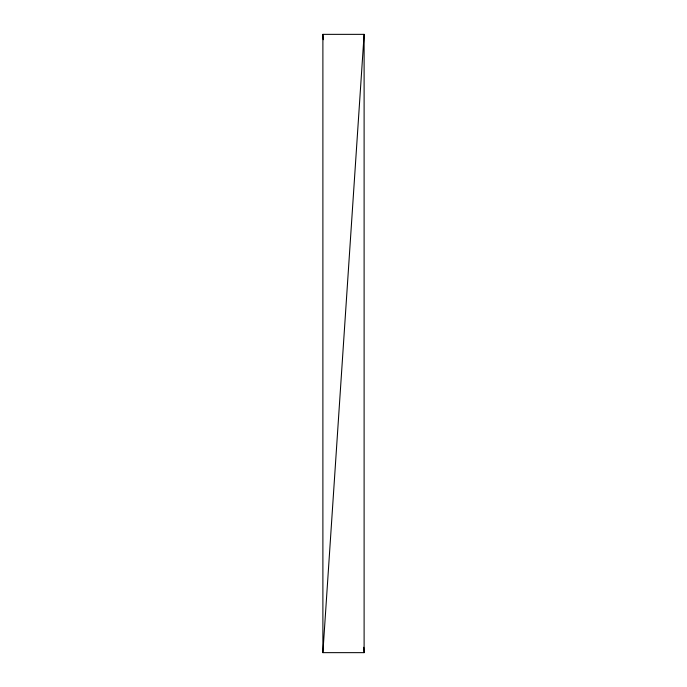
<?xml version="1.0" encoding="UTF-8"?>
<svg xmlns="http://www.w3.org/2000/svg" width="687" height="687" viewBox="0 0 687 687"><rect width="100%" height="100%" fill="white"/><g stroke="black" fill="none" stroke-linecap="round" stroke-linejoin="round"><path stroke-width="1.03" d="M322.89 652.65L364.11 34.35L322.89 34.35L322.89 652.65L364.11 652.65L364.11 34.35M322.89 34.35L323.251 39.7M363.749 647.3L364.11 652.65"/></g></svg>
